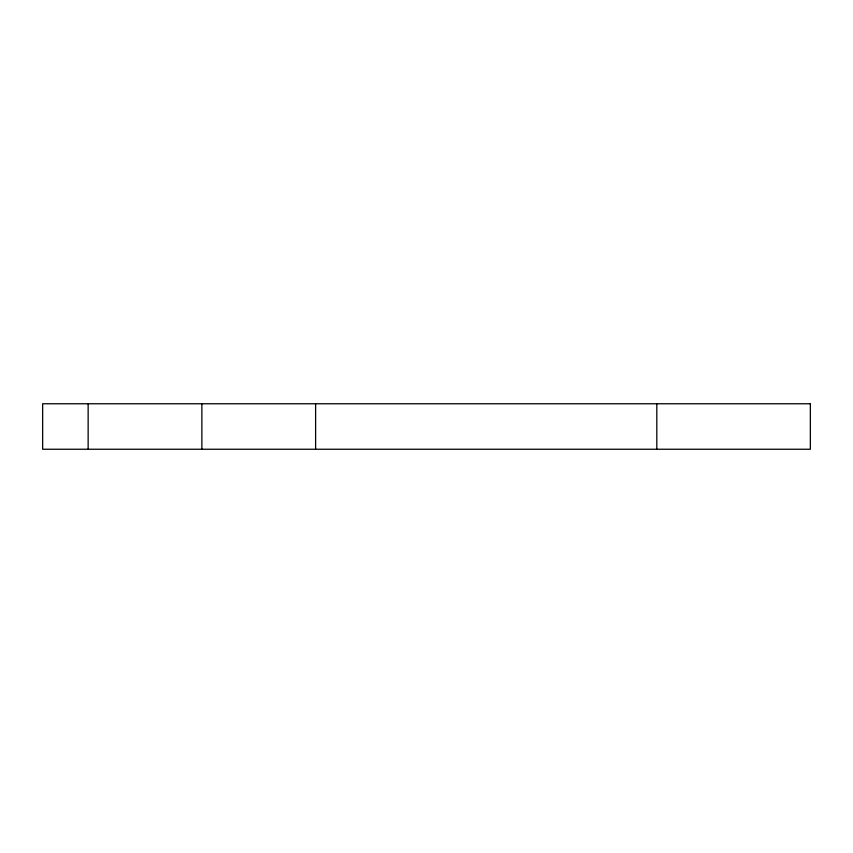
<?xml version="1.0" encoding="UTF-8"?>
<svg xmlns="http://www.w3.org/2000/svg" width="853" height="853" viewBox="0 0 853 853"><rect width="100%" height="100%" fill="white"/><g stroke="black" fill="none" stroke-linecap="round" stroke-linejoin="round"><path stroke-width="1.28" d="M656.81 403.757L656.81 449.243M315.61 403.757L315.61 449.243M201.873 403.757L201.873 449.243M88.147 403.757L88.147 449.243M810.35 403.757L42.65 403.757L42.65 449.243L810.35 449.243L810.35 403.757"/></g></svg>
